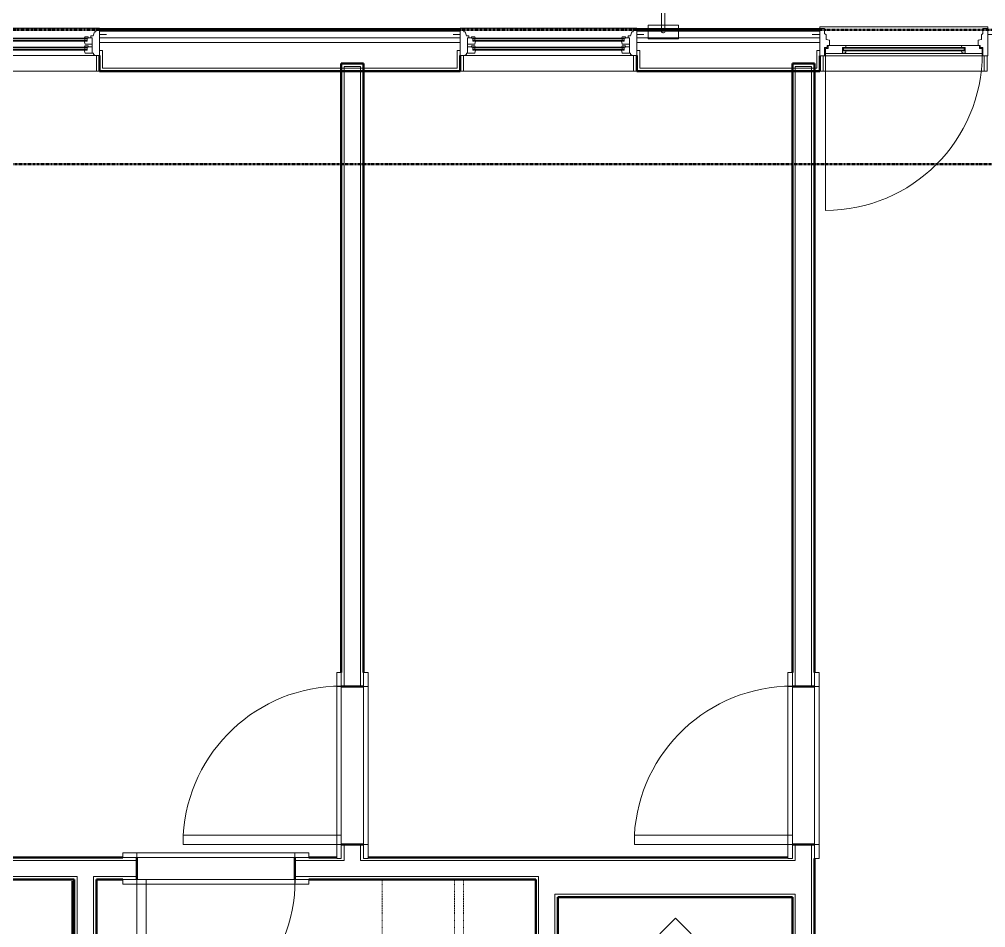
# Model space of a CAD drawing. Header units: inches. Extents: x -4235 to -464, y 9767 to 12359.
# Drawn here: x -2463.4 to -2255.5, y 11925.4 to 12120.9 of the extents above; entities that cross this region are included whole.
import ezdxf

# ---------------------------------------------------------------- set-up
doc = ezdxf.new("R2010")
doc.units = ezdxf.units.IN
doc.header["$MEASUREMENT"] = 0
doc.linetypes.add('Dash', pattern=[0.25, 0.125, -0.125])
doc.linetypes.add('Dash 1_16_', pattern=[0.125, 0.0625, -0.0625])
for name, color, linetype, lineweight in [('0-1', 7, 'Continuous', 5), ('0-2', 10, 'Continuous', 9), ('A-DOOR-1', 10, 'Continuous', 9), ('A-DOOR-2', 50, 'Continuous', 20), ('A-DOOR-5', 31, 'Continuous', 9), ('A-DOOR-6', 31, 'Continuous', 20), ('A-DOOR-FRAM', 31, 'Continuous', 9), ('A-DOOR-FRAM-1', 10, 'Continuous', 9), ('A-DOOR-FRAM-3', 31, 'Continuous', 20), ('A-DOOR-GLAZ', 31, 'Continuous', 9), ('A-GLAZ-1', 151, 'Continuous', 9), ('A-GLAZ-2', 151, 'Continuous', 20), ('A-WALL', 113, 'Continuous', 13), ('A-WALL-1', 7, 'Continuous', 50), ('A-WALL-2', 250, 'Continuous', 13), ('A-WALL-3', 10, 'Continuous', 9), ('A-WALL-4', 254, 'Continuous', 9), ('A-WALL-5', 113, 'Continuous', 9), ('A-WALL-6', 113, 'Continuous', 50), ('C-PROP-LINE-1', 91, 'Dash 1_16_', 50), ('I-WALL-1', 7, 'Continuous', 50), ('P-SANR-FIXT-1', 10, 'Continuous', 9), ('Q-CASE-HDLN-1', 10, 'Dash', 9), ('Q-CASE-HDLN-2', 254, 'Dash', 9)]:
    doc.layers.add(name, color=color, linetype=linetype, lineweight=lineweight)

# ---------------------------------------------------------------- blocks, each defined once
blk = doc.blocks.new('OD_CW_Closet - OD_CW_Closet-3116680-BACKGROUND - RCP - 2ND FLOOR')
at = {"layer": 'Q-CASE-HDLN-1'}
for p, q in [((0.74, -24), (0.74, 9)), ((0.74, 9), (78.86, 9)), ((0.74, -6.5), (78.86, -6.5)), ((0.74, -8.5), (78.86, -8.5))]:
    blk.add_line(p, q, dxfattribs=at)
at = {"layer": 'Q-CASE-HDLN-2'}
for p, q in [((78.86, 9), (78.86, -24)), ((78.86, -24), (0.74, -24))]:
    blk.add_line(p, q, dxfattribs=at)
blk = doc.blocks.new('Stacked Washer and Dryer - 26_x25_ - Private-1372850-BACKGROUND - RCP - 2ND FLOOR')
at = {"layer": 'P-SANR-FIXT-1'}
for p, q in [((26, 12.5), (0, 12.5)), ((0, -12.5), (0, 12.5)), ((16.90625, -12.5), (16.90625, 12.5)), ((26, 12.5), (26, -12.5)), ((22.09375, 8.75), (16.90625, 8.75)), ((22.09375, -8.75), (22.09375, 8.75)), ((16.90625, -8.75), (22.09375, -8.75)), ((0, -12.5), (26, -12.5))]:
    blk.add_line(p, q, dxfattribs=at)
blk = doc.blocks.new('SWING - SINGLE - FLUSH - 2-10 x 6-8 - PRIVACY-3199405-BACKGROUND - RCP - 2ND FLOOR')
at = {"layer": 'A-DOOR-1'}
blk.add_arc((17, -2.37), 34.07, 180, 266.6343, dxfattribs=at)
at = {"layer": 'A-DOOR-2'}
for p, q in [((15, -2.37), (15, -36.38)), ((17, -2.37), (15, -2.37)), ((17, -2.37), (17, -36.38)), ((17, -36.38), (15, -36.38))]:
    blk.add_line(p, q, dxfattribs=at)
at = {"layer": 'A-DOOR-FRAM-1'}
for p, q in [((-17, 3.38), (-20, 3.38)), ((-20, 3.38), (-20, 2.38)), ((-20, 2.38), (-17, 2.38)), ((17, 3.38), (-17, 3.38)), ((-17, 3.38), (-17, 2.38)), ((-17, 2.38), (17, 2.38)), ((20, 3.38), (17, 3.38)), ((17, 3.38), (17, 2.38)), ((17, 2.38), (20, 2.38)), ((20, 3.38), (20, 2.38)), ((-17, -2.37), (-20, -2.37)), ((-20, -3.37), (-20, -2.37)), ((-20, -3.37), (-17, -3.37)), ((17, -2.37), (-17, -2.37)), ((-17, -3.37), (-17, -2.37)), ((-17, -3.37), (17, -3.37)), ((20, -2.37), (17, -2.37)), ((17, -3.37), (17, -2.37)), ((17, -3.37), (20, -3.37)), ((20, -3.37), (20, -2.37))]:
    blk.add_line(p, q, dxfattribs=at)
blk = doc.blocks.new('SWING - SINGLE - FLUSH - 2-10 x 6-8 - PASSAGE-3199424-BACKGROUND - RCP - 2ND FLOOR')
at = {"layer": 'A-DOOR-1'}
blk.add_arc((17, 2.37), 34.07, 93.3657, 180, dxfattribs=at)
at = {"layer": 'A-DOOR-2'}
for p, q in [((15, 2.37), (15, 36.38)), ((17, 36.38), (15, 36.38)), ((17, 2.37), (17, 36.38)), ((17, 2.37), (15, 2.37))]:
    blk.add_line(p, q, dxfattribs=at)
at = {"layer": 'A-DOOR-FRAM-1'}
for p, q in [((-17, 3.37), (-20, 3.37)), ((-20, 2.37), (-20, 3.37)), ((-20, 2.37), (-17, 2.37)), ((17, 3.37), (-17, 3.37)), ((-17, 2.37), (-17, 3.37)), ((-17, 2.37), (17, 2.37)), ((20, 3.37), (17, 3.37)), ((17, 2.37), (17, 3.37)), ((17, 2.37), (20, 2.37)), ((20, 2.37), (20, 3.37)), ((-17, -2.38), (-20, -2.38)), ((-20, -2.38), (-20, -3.38)), ((-20, -3.38), (-17, -3.38)), ((17, -2.38), (-17, -2.38)), ((-17, -2.38), (-17, -3.38)), ((-17, -3.38), (17, -3.38)), ((20, -2.38), (17, -2.38)), ((17, -2.38), (17, -3.38)), ((17, -3.38), (20, -3.38)), ((20, -2.38), (20, -3.38))]:
    blk.add_line(p, q, dxfattribs=at)
blk = doc.blocks.new('CTR - 1st Phase - Unit Layouts_rvt-1-BACKGROUND - RCP - 2ND FLOOR')
at = {"layer": 'A-WALL-1'}
for p, q in [((-2394.12, 11980.33), (-2394.12, 12111.34)), ((-2394.12, 12111.34), (-2393.5, 12111.34)), ((-2393.5, 12111.34), (-2390, 12111.34)), ((-2390, 12111.34), (-2389.37, 12111.34)), ((-2389.37, 12111.34), (-2389.37, 11980.33)), ((-2297.07, 11980.33), (-2297.07, 12111.34)), ((-2297.07, 12111.34), (-2296.45, 12111.34)), ((-2296.45, 12111.34), (-2292.95, 12111.34)), ((-2292.95, 12111.34), (-2292.32, 12111.34)), ((-2292.32, 12111.34), (-2292.32, 11980.33)), ((-2389.37, 11977.33), (-2394.12, 11977.33)), ((-2292.32, 11977.33), (-2297.07, 11977.33)), ((-2394.12, 11943.33), (-2389.37, 11943.33)), ((-2297.07, 11943.33), (-2292.32, 11943.33)), ((-2508.87, 11940.52), (-2441.12, 11940.52)), ((-2438.12, 11940.52), (-2438.12, 11935.77)), ((-2404.12, 11935.77), (-2404.12, 11940.52)), ((-2401.12, 11940.52), (-2395.12, 11940.52)), ((-2388.37, 11940.52), (-2352.3, 11940.52)), ((-2352.3, 11940.52), (-2351.67, 11940.52)), ((-2351.67, 11940.52), (-2347.55, 11940.52)), ((-2292.32, 11940.33), (-2292.32, 11917.53)), ((-2451.57, 11935.77), (-2508.87, 11935.77)), ((-2451.95, 11905.77), (-2451.95, 11935.4)), ((-2451.57, 11888.26), (-2451.57, 11935.77)), ((-2451.57, 11935.4), (-2451.57, 11905.77)), ((-2446.82, 11935.77), (-2446.82, 11888.26)), ((-2441.12, 11935.77), (-2446.82, 11935.77)), ((-2352.3, 11935.77), (-2401.12, 11935.77)), ((-2352.3, 11857.56), (-2352.3, 11935.77)), ((-2347.55, 11932.02), (-2347.55, 11862.31)), ((-2297.07, 11913.37), (-2297.07, 11932.02))]:
    blk.add_line(p, q, dxfattribs=at)
at = {"layer": 'A-WALL-2'}
for p, q in [((-2393.5, 12110.71), (-2390, 12110.71)), ((-2393.5, 11977.33), (-2393.5, 12110.71)), ((-2390, 11977.33), (-2390, 12110.71)), ((-2296.45, 12110.71), (-2292.95, 12110.71)), ((-2296.45, 11977.33), (-2296.45, 12110.71)), ((-2292.95, 11977.33), (-2292.95, 12110.71)), ((-2393.5, 11940.52), (-2393.5, 11943.33)), ((-2390, 11940.52), (-2390, 11943.33)), ((-2296.45, 11939.9), (-2296.45, 11943.33)), ((-2292.95, 11916.91), (-2292.95, 11943.33)), ((-2508.87, 11939.9), (-2438.12, 11939.9)), ((-2404.12, 11939.9), (-2393.5, 11939.9)), ((-2393.5, 11939.9), (-2393.5, 11940.52)), ((-2390, 11939.9), (-2390, 11940.52)), ((-2390, 11939.9), (-2352.3, 11939.9)), ((-2352.3, 11939.9), (-2351.67, 11939.9)), ((-2348.17, 11939.9), (-2351.67, 11939.9)), ((-2347.55, 11939.9), (-2348.17, 11939.9)), ((-2347.55, 11939.9), (-2297.07, 11939.9)), ((-2296.45, 11939.9), (-2297.07, 11939.9)), ((-2508.87, 11936.4), (-2450.95, 11936.4)), ((-2450.95, 11935.77), (-2450.95, 11936.4)), ((-2450.95, 11888.26), (-2450.95, 11935.77)), ((-2447.45, 11935.77), (-2447.45, 11936.4)), ((-2447.45, 11936.4), (-2438.12, 11936.4)), ((-2447.45, 11888.26), (-2447.45, 11935.77)), ((-2404.12, 11936.4), (-2352.3, 11936.4)), ((-2352.3, 11936.4), (-2351.67, 11936.4)), ((-2351.67, 11936.4), (-2351.67, 11858.18)), ((-2348.17, 11932.65), (-2348.17, 11861.68)), ((-2347.55, 11932.65), (-2348.17, 11932.65)), ((-2347.55, 11932.65), (-2297.07, 11932.65)), ((-2296.45, 11932.65), (-2297.07, 11932.65)), ((-2296.45, 11913.41), (-2296.45, 11932.65))]:
    blk.add_line(p, q, dxfattribs=at)
at = {"layer": 'A-WALL-3'}
for p, q in [((-2394.12, 11977.33), (-2394.12, 11943.33)), ((-2389.37, 11943.33), (-2389.37, 11977.33)), ((-2297.07, 11977.33), (-2297.07, 11943.33)), ((-2292.32, 11943.33), (-2292.32, 11977.33)), ((-2404.12, 11940.52), (-2438.12, 11940.52)), ((-2438.12, 11935.77), (-2404.12, 11935.77))]:
    blk.add_line(p, q, dxfattribs=at)
at = {"layer": 'A-WALL-4'}
for p, q in [((-2394.12, 11977.33), (-2389.37, 11977.33)), ((-2297.07, 11977.33), (-2292.32, 11977.33)), ((-2389.37, 11943.33), (-2394.12, 11943.33)), ((-2292.32, 11943.33), (-2297.07, 11943.33)), ((-2438.12, 11935.77), (-2438.12, 11940.52)), ((-2404.12, 11940.52), (-2404.12, 11935.77))]:
    blk.add_line(p, q, dxfattribs=at)
at = {"layer": 'I-WALL-1'}
for p, q in [((-2347.55, 11940.52), (-2298.07, 11940.52)), ((-2297.07, 11932.02), (-2347.55, 11932.02))]:
    blk.add_line(p, q, dxfattribs=at)
at = {"layer": '0-2'}
for name, p, rotation in [('SWING - SINGLE - FLUSH - 2-10 x 6-8 - PRIVACY-3199405-BACKGROUND - RCP - 2ND FLOOR', (-2391.75, 11960.33), 269.9999999999463), ('SWING - SINGLE - FLUSH - 2-10 x 6-8 - PRIVACY-3199405-BACKGROUND - RCP - 2ND FLOOR', (-2294.7, 11960.33), 270.0000000000201), ('SWING - SINGLE - FLUSH - 2-10 x 6-8 - PASSAGE-3199424-BACKGROUND - RCP - 2ND FLOOR', (-2421.12, 11938.15), 180), ('OD_CW_Closet - OD_CW_Closet-3116680-BACKGROUND - RCP - 2ND FLOOR', (-2376.3, 11856.91), 89.99999999999874), ('Stacked Washer and Dryer - 26_x25_ - Private-1372850-BACKGROUND - RCP - 2ND FLOOR', (-2331.08, 11918.6), 315.0000000001177)]:
    blk.add_blockref(name, p, dxfattribs=dict(at, rotation=rotation))
blk = doc.blocks.new('Basic Wall _ EXT - FIBER CEMENT - LARGE - ___-2505162-BACKGROUND - RCP - 2ND FLOOR')
at = {"layer": 'A-WALL-5'}
for p, q in [((-2368.56, 12118.91), (-2446.11, 12118.91)), ((-2368.56, 12118.91), (-2446.11, 12118.91)), ((-2446.11, 12118.88), (-2368.56, 12118.88)), ((-2368.56, 12118.88), (-2446.11, 12118.88)), ((-2291.19, 12118.91), (-2330.54, 12118.91)), ((-2291.19, 12118.91), (-2330.54, 12118.91)), ((-2330.54, 12118.88), (-2291.19, 12118.88)), ((-2291.19, 12118.88), (-2330.54, 12118.88)), ((-2368.56, 12116.87), (-2446.11, 12116.87)), ((-2368.56, 12116.87), (-2446.11, 12116.87)), ((-2446.11, 12116.84), (-2368.56, 12116.84)), ((-2368.56, 12116.84), (-2446.11, 12116.84)), ((-2291.19, 12116.87), (-2330.54, 12116.87)), ((-2291.19, 12116.87), (-2330.54, 12116.87)), ((-2330.54, 12116.84), (-2291.19, 12116.84)), ((-2291.19, 12116.84), (-2330.54, 12116.84))]:
    blk.add_line(p, q, dxfattribs=at)
blk = doc.blocks.new('Door-Inswing-Andersen-400_Series-Single - 3_ 0-1_8_ x custom height - 2ND FLOOR-2895725-BACKGROUND - RCP - 2ND FLOOR')
at = {"layer": 'A-DOOR-5'}
blk.add_line((16.87, 0.66), (16.87, 34.41), dxfattribs=at)
blk.add_arc((16.87, 0.66), 33.75, 90, 180, dxfattribs=at)
at = {"layer": 'A-DOOR-6'}
for p, q in [((-16.87, -0.41), (-16.87, 0.66)), ((-16.87, 0.66), (-12.44, 0.66)), ((-13.19, 0.66), (-13.19, -0.66)), ((-13.19, 0.66), (-13.19, 0.59)), ((-13.19, 0.59), (-12.67, 0.59)), ((-12.44, 0.09), (-13.19, 0.09)), ((-12.67, 0.59), (-12.47, 0.34)), ((-12.47, 0.34), (-12.44, 0.16)), ((12.44, 0.66), (-12.44, 0.66)), ((-12.44, 0.16), (-12.44, 0.09)), ((16.87, 0.66), (12.44, 0.66)), ((12.47, 0.34), (12.44, 0.16)), ((12.44, 0.16), (12.44, 0.09)), ((12.44, 0.09), (13.19, 0.09)), ((12.67, 0.59), (12.47, 0.34)), ((13.19, 0.59), (12.67, 0.59)), ((13.19, 0.66), (13.19, -0.66)), ((13.19, 0.66), (13.19, 0.59)), ((16.87, -0.41), (16.87, 0.66)), ((-16.26, -0.42), (-16.87, -0.41)), ((-16.26, -1.06), (-16.26, -0.42)), ((-16.26, -1.06), (-12.44, -1.06)), ((-13.19, -0.66), (-12.44, -0.66)), ((-12.44, -0.75), (-12.47, -1.06)), ((-12.44, -0.66), (-12.44, -0.75)), ((12.44, -1.06), (-12.44, -1.06)), ((12.44, -0.66), (12.44, -0.75)), ((13.19, -0.66), (12.44, -0.66)), ((12.44, -0.75), (12.47, -1.06)), ((16.26, -1.06), (12.44, -1.06)), ((16.26, -0.42), (16.87, -0.41)), ((16.26, -1.06), (16.26, -0.42))]:
    blk.add_line(p, q, dxfattribs=at)
at = {"layer": 'A-DOOR-FRAM'}
for p, q in [((-17.94, 4.44), (-17.31, 4.44)), ((-17.94, 1.12), (-17.94, 4.44)), ((-17.31, 4.44), (-17.31, 1.12)), ((17.31, 4.44), (17.94, 4.44)), ((17.31, 1.12), (17.31, 4.44)), ((17.94, 4.44), (17.94, 1.12)), ((-17.31, 1.12), (-17.94, 1.12)), ((17.94, 1.12), (17.31, 1.12))]:
    blk.add_line(p, q, dxfattribs=at)
at = {"layer": 'A-DOOR-FRAM-3'}
for p, q in [((-18.06, -4.75), (-18.06, 1.12)), ((-18.06, 1.12), (-17.03, 1.12)), ((-17.69, 1.12), (-18.06, 1.12)), ((-18.06, 1.12), (18.06, 1.12)), ((-18.06, -5.09), (-18.06, 1.12)), ((-17.03, 1.12), (-17.03, -0.66)), ((17.03, 1.12), (17.03, -0.66)), ((18.06, 1.12), (17.03, 1.12)), ((18.06, -4.75), (18.06, 1.12)), ((18.06, 1.12), (18.06, -5.09)), ((-17.03, -0.66), (-16.45, -0.66)), ((-16.45, -0.66), (-16.45, -1.09)), ((-16.45, -1.09), (-16, -1.09)), ((-16, -1.09), (-16, -2.23)), ((16.45, -1.09), (16, -1.09)), ((16, -1.09), (16, -2.23)), ((16.45, -0.66), (16.45, -1.09)), ((17.03, -0.66), (16.45, -0.66)), ((-19.69, -3.44), (-18.06, -3.44)), ((-16.69, -3.39), (-17.03, -3.63)), ((-17.03, -3.63), (-17.03, -4.75)), ((-16, -2.23), (-16.69, -2.39)), ((-16.69, -2.39), (-16.69, -3.39)), ((16, -2.23), (16.69, -2.39)), ((16.69, -2.39), (16.69, -3.39)), ((16.69, -3.39), (17.03, -3.63)), ((17.03, -3.63), (17.03, -4.75)), ((19.69, -3.44), (18.06, -3.44)), ((-18.06, -4.75), (-17.03, -4.75)), ((18.06, -5.09), (-18.06, -5.09)), ((18.06, -4.75), (17.03, -4.75))]:
    blk.add_line(p, q, dxfattribs=at)
at = {"layer": 'A-DOOR-GLAZ'}
for p, q in [((12.44, 0.09), (-12.44, 0.09)), ((-13.19, -0.06), (-12.44, -0.06)), ((-12.44, -0.5), (-13.19, -0.5)), ((-12.98, -0.5), (-12.98, -0.06)), ((12.44, -0.06), (-12.44, -0.06)), ((12.44, -0.5), (-12.44, -0.5)), ((12.44, -0.66), (-12.44, -0.66)), ((13.19, -0.06), (12.44, -0.06)), ((12.44, -0.5), (13.19, -0.5)), ((12.98, -0.5), (12.98, -0.06))]:
    blk.add_line(p, q, dxfattribs=at)
blk = doc.blocks.new('Window-Double_Hung-Andersen-400_Series-Tilt_Wash - DOUBLE HUNG - REVERSE COTTAGE - 2ND FLOOR-2888385-BACKGROUND - RCP - 2ND FLOOR')
at = {"layer": 'A-GLAZ-1'}
for p, q in [((-16.29, 2.5), (-15.7, 2.5)), ((-16.29, 2.12), (-15.7, 2.12)), ((-15.82, 2.5), (-15.82, 2.12)), ((-15.7, 2.63), (15.7, 2.63)), ((-15.7, 2.5), (15.7, 2.5)), ((-15.7, 2.12), (15.7, 2.12)), ((16.29, 2.5), (15.7, 2.5)), ((16.29, 2.12), (15.7, 2.12)), ((15.82, 2.5), (15.82, 2.12)), ((-16.29, 0.56), (-15.7, 0.56)), ((-16.29, 0.19), (-15.7, 0.19)), ((-15.82, 0.56), (-15.82, 0.19)), ((-15.7, 2), (15.7, 2)), ((-15.7, 0.69), (15.7, 0.69)), ((-15.7, 0.56), (15.7, 0.56)), ((-15.7, 0.19), (15.7, 0.19)), ((-15.7, 0.06), (15.7, 0.06)), ((16.29, 0.56), (15.7, 0.56)), ((16.29, 0.19), (15.7, 0.19)), ((15.82, 0.56), (15.82, 0.19)), ((18.95, -1.06), (-18.95, -1.06)), ((-18.95, -1.06), (-18.95, -4.44)), ((-18.32, -1.06), (-18.32, -4.44)), ((18.32, -1.06), (18.32, -4.44)), ((18.95, -4.44), (18.95, -1.06)), ((-19.01, -2.44), (-19.01, -3.94)), ((-19.01, -2.44), (-18.95, -2.44)), ((-19.01, -3.94), (-18.95, -3.94)), ((18.95, -2.44), (19.01, -2.44)), ((18.95, -3.94), (19.01, -3.94)), ((19.01, -3.94), (19.01, -2.44)), ((-18.95, -4.44), (18.95, -4.44))]:
    blk.add_line(p, q, dxfattribs=at)
at = {"layer": 'A-GLAZ-2'}
for p, q in [((19.01, 4.81), (-19.01, 4.81)), ((-19.01, 4.81), (-19.01, -1.06)), ((-18.2, 4.81), (-18.2, 4)), ((18.2, 4.81), (18.2, 4)), ((19.01, -1.06), (19.01, 4.81)), ((-19.01, 3.44), (-20.51, 3.44)), ((-18.2, 4), (-17.92, 4)), ((-17.92, 4), (-17.61, 3.19)), ((-17.61, 3.19), (-17.14, 3.19)), ((-17.42, 2.75), (-16.57, 2.75)), ((-17.42, 2.75), (-17.42, -0.56)), ((-17.14, 3.19), (-17.14, 2.75)), ((-15.86, 2.97), (-16.57, 2.97)), ((-16.57, 2.63), (-16.57, 2.97)), ((-15.7, 2.63), (-16.57, 2.63)), ((-16.29, 2.63), (-16.29, 2)), ((-15.86, 2.97), (-15.7, 2.63)), ((15.86, 2.97), (15.7, 2.63)), ((15.7, 2.63), (16.57, 2.63)), ((15.86, 2.97), (16.57, 2.97)), ((16.29, 2.63), (16.29, 2)), ((16.57, 2.63), (16.57, 2.97)), ((17.42, 2.75), (16.57, 2.75)), ((17.14, 3.19), (17.14, 2.75)), ((17.61, 3.19), (17.14, 3.19)), ((17.42, 2.75), (17.42, -0.56)), ((17.92, 4), (17.61, 3.19)), ((18.2, 4), (17.92, 4)), ((19.01, 3.44), (20.51, 3.44)), ((-17.42, 1.37), (-15.86, 1.37)), ((-17.42, 0.81), (-16.57, 0.81)), ((-15.86, 1.03), (-16.57, 1.03)), ((-16.57, 0.69), (-16.57, 1.03)), ((-15.7, 0.69), (-16.57, 0.69)), ((-15.7, 2), (-16.29, 2)), ((-16.29, 0.69), (-16.29, 0.06)), ((-15.7, 0.06), (-16.29, 0.06)), ((-15.86, 1.37), (-15.7, 2)), ((-15.86, 1.03), (-15.7, 0.69)), ((-15.86, -0.56), (-15.7, 0.06)), ((15.7, 2), (16.29, 2)), ((15.86, 1.37), (15.7, 2)), ((15.86, 1.03), (15.7, 0.69)), ((15.7, 0.69), (16.57, 0.69)), ((15.7, 0.06), (16.29, 0.06)), ((15.86, -0.56), (15.7, 0.06)), ((17.42, 1.37), (15.86, 1.37)), ((15.86, 1.03), (16.57, 1.03)), ((16.29, 0.69), (16.29, 0.06)), ((16.57, 0.69), (16.57, 1.03)), ((17.42, 0.81), (16.57, 0.81)), ((-19.01, -1.06), (19.01, -1.06)), ((-17.67, -0.78), (-18, -1.06)), ((-17.67, -0.78), (-17.67, -0.56)), ((-17.67, -0.56), (-15.86, -0.56)), ((17.67, -0.56), (15.86, -0.56)), ((17.67, -0.78), (17.67, -0.56)), ((17.67, -0.78), (18, -1.06))]:
    blk.add_line(p, q, dxfattribs=at)
blk = doc.blocks.new('Walls 24 - Walls 1-2567174-BACKGROUND - RCP - 2ND FLOOR')
at = {"layer": 'A-WALL-5'}
for p, q in [((-2325.24, 12119.58), (-2325.24, 12163.69)), ((-2324.49, 12163.69), (-2324.49, 12119.58)), ((-2328.11, 12118.91), (-2328.11, 12119.58)), ((-2321.61, 12119.58), (-2328.11, 12119.58)), ((-2328.11, 12119.58), (-2325.24, 12119.58)), ((-2328.11, 12118.59), (-2328.11, 12118.88)), ((-2328.11, 12118.35), (-2328.11, 12118.59)), ((-2328.11, 12116.84), (-2328.11, 12118.34)), ((-2325.24, 12118.91), (-2325.24, 12119.58)), ((-2325.24, 12118.59), (-2325.24, 12118.88)), ((-2325.24, 12118.37), (-2325.24, 12118.59)), ((-2325.24, 12118.27), (-2325.24, 12118.34)), ((-2325.19, 12119.58), (-2325.13, 12119.58)), ((-2325.13, 12119.58), (-2325.05, 12119.58)), ((-2325.05, 12119.58), (-2324.96, 12119.58)), ((-2324.96, 12119.58), (-2324.86, 12119.58)), ((-2324.86, 12119.58), (-2324.77, 12119.58)), ((-2324.76, 12119.58), (-2324.68, 12119.58)), ((-2324.67, 12119.58), (-2324.6, 12119.58)), ((-2324.59, 12119.58), (-2324.54, 12119.58)), ((-2324.49, 12119.58), (-2324.49, 12118.91)), ((-2324.49, 12118.88), (-2324.49, 12118.59)), ((-2324.49, 12118.59), (-2324.49, 12118.38)), ((-2324.49, 12118.34), (-2324.49, 12118.27)), ((-2324.48, 12119.58), (-2321.61, 12119.58)), ((-2321.61, 12119.58), (-2321.61, 12118.91)), ((-2321.61, 12118.88), (-2321.61, 12118.59)), ((-2321.61, 12118.59), (-2321.61, 12116.84)), ((-2328.11, 12116.64), (-2328.11, 12116.84)), ((-2328, 12116.64), (-2328.11, 12116.64)), ((-2328.11, 12116.64), (-2321.61, 12116.64)), ((-2327.68, 12116.64), (-2328, 12116.64)), ((-2327.16, 12116.64), (-2327.68, 12116.64)), ((-2326.49, 12116.64), (-2327.16, 12116.64)), ((-2325.7, 12116.64), (-2326.49, 12116.64)), ((-2322.05, 12116.64), (-2325.7, 12116.64)), ((-2321.72, 12116.64), (-2322.05, 12116.64)), ((-2321.61, 12116.64), (-2321.72, 12116.64)), ((-2321.61, 12116.84), (-2321.61, 12116.64))]:
    blk.add_line(p, q, dxfattribs=at)
for start_param, end_param in [(2.923753, 3.119324), (3.141593, 3.403392), (3.403392, 3.665191), (2.356886, 2.616602), (3.665191, 5.235988), (2.095464, 2.354408), (1.834037, 2.092431), (1.696161, 1.830655), (1.572547, 1.696161), (1.445432, 1.569046), (1.310938, 1.445432), (1.049162, 1.307556), (0.787185, 1.046129), (5.235988, 6.283185), (0.524991, 0.784707), (0.342314, 0.523234), (0, 0.21784)]:
    blk.add_ellipse((-2324.86, 12118.27), major_axis=(0.375, 0), ratio=0.86769, start_param=start_param, end_param=end_param, dxfattribs=at)
at = {"layer": 'A-WALL-6', "flags": 128}
for points in [[(-2325.24, 12163.69), (-2325.23, 12163.79), (-2325.2, 12163.89), (-2325.14, 12163.98), (-2325.08, 12164.05), (-2325, 12164.1), (-2324.91, 12164.12), (-2324.82, 12164.12), (-2324.73, 12164.1), (-2324.65, 12164.05), (-2324.58, 12163.98), (-2324.53, 12163.89), (-2324.5, 12163.79), (-2324.49, 12163.69)], [(-2324.49, 12163.69), (-2324.5, 12163.59), (-2324.53, 12163.49), (-2324.58, 12163.4), (-2324.65, 12163.34), (-2324.73, 12163.29), (-2324.82, 12163.26), (-2324.91, 12163.26), (-2325, 12163.29), (-2325.08, 12163.34), (-2325.14, 12163.4), (-2325.2, 12163.49), (-2325.23, 12163.59), (-2325.24, 12163.69)]]:
    blk.add_lwpolyline(points, dxfattribs=at)
blk = doc.blocks.new('Family - ___-2835860-BACKGROUND - RCP - 2ND FLOOR')
at = {"layer": 'C-PROP-LINE-1'}
blk.add_line((-2067.92, 12118.59), (-2523.72, 12118.59), dxfattribs=at)
blk = doc.blocks.new('Family - ___-2835903-BACKGROUND - RCP - 2ND FLOOR')
at = {"layer": 'C-PROP-LINE-1'}
blk.add_line((-2096.82, 12089.69), (-3831.82, 12089.69), dxfattribs=at)
blk = doc.blocks.new('Family - ___-2835932-BACKGROUND - RCP - 2ND FLOOR')
at = {"layer": 'C-PROP-LINE-1'}
blk.add_line((-2067.92, 12118.59), (-3860.72, 12118.59), dxfattribs=at)

msp = doc.modelspace()

# ---------------------------------------------------------------- linework, layer by layer
at = {"layer": 'A-WALL'}
for p, q in [((-2446.11, 12118.34), (-2368.56, 12118.34)), ((-2330.54, 12118.34), (-2291.19, 12118.34)), ((-2446.11, 12116.84), (-2368.56, 12116.84)), ((-2330.54, 12116.84), (-2291.19, 12116.84)), ((-2446.11, 12115.84), (-2368.56, 12115.84)), ((-2446.11, 12114.15), (-2445.49, 12114.15)), ((-2445.49, 12110.34), (-2445.49, 12114.15)), ((-2369.19, 12114.15), (-2368.56, 12114.15)), ((-2369.19, 12114.15), (-2369.19, 12110.34)), ((-2330.54, 12115.84), (-2291.19, 12115.84)), ((-2330.54, 12114.15), (-2329.91, 12114.15)), ((-2329.91, 12110.34), (-2329.91, 12114.15)), ((-2291.81, 12114.15), (-2291.19, 12114.15)), ((-2291.81, 12114.15), (-2291.81, 12110.34)), ((-2369.19, 12110.34), (-2445.49, 12110.34)), ((-2291.81, 12110.34), (-2329.91, 12110.34))]:
    msp.add_line(p, q, dxfattribs=at)
at = {"layer": 'A-WALL-5'}
for p, q in [((-2446.17, 12109.71), (-2446.11, 12109.71)), ((-2368.56, 12109.71), (-2368.5, 12109.71)), ((-2330.6, 12109.71), (-2330.54, 12109.71)), ((-2291.19, 12109.71), (-2291.06, 12109.71)), ((-2290.44, 12109.71), (-2255.81, 12109.71))]:
    msp.add_line(p, q, dxfattribs=at)
at = {"layer": 'A-WALL-6'}
for p, q in [((-2446.11, 12118.59), (-2368.56, 12118.59)), ((-2330.54, 12118.59), (-2291.19, 12118.59)), ((-2446.11, 12109.71), (-2446.11, 12113.09)), ((-2368.56, 12113.09), (-2368.56, 12109.71)), ((-2330.54, 12109.71), (-2330.54, 12113.09)), ((-2291.19, 12113.03), (-2291.19, 12109.71)), ((-2368.56, 12109.71), (-2446.11, 12109.71)), ((-2291.19, 12109.71), (-2330.54, 12109.71))]:
    msp.add_line(p, q, dxfattribs=at)

# ---------------------------------------------------------------- block references
at = {"layer": '0-1'}
msp.add_blockref('CTR - 1st Phase - Unit Layouts_rvt-1-BACKGROUND - RCP - 2ND FLOOR', (0, 0), dxfattribs=at)
at = {"layer": 'A-DOOR-5', "rotation": 180}
msp.add_blockref('Door-Inswing-Andersen-400_Series-Single - 3_ 0-1_8_ x custom height - 2ND FLOOR-2895725-BACKGROUND - RCP - 2ND FLOOR', (-2273.12, 12114.15), dxfattribs=at)
at = {"layer": 'A-GLAZ-1'}
for p in [(-2465.12, 12114.15), (-2349.55, 12114.15)]:
    msp.add_blockref('Window-Double_Hung-Andersen-400_Series-Tilt_Wash - DOUBLE HUNG - REVERSE COTTAGE - 2ND FLOOR-2888385-BACKGROUND - RCP - 2ND FLOOR', p, dxfattribs=at)
at = {"layer": 'A-WALL-5'}
for name in ['Walls 24 - Walls 1-2567174-BACKGROUND - RCP - 2ND FLOOR', 'Basic Wall _ EXT - FIBER CEMENT - LARGE - ___-2505162-BACKGROUND - RCP - 2ND FLOOR']:
    msp.add_blockref(name, (0, 0), dxfattribs=at)
at = {"layer": 'C-PROP-LINE-1'}
for name in ['Family - ___-2835860-BACKGROUND - RCP - 2ND FLOOR', 'Family - ___-2835932-BACKGROUND - RCP - 2ND FLOOR', 'Family - ___-2835903-BACKGROUND - RCP - 2ND FLOOR']:
    msp.add_blockref(name, (0, 0), dxfattribs=at)

doc.saveas('drawing.dxf')
